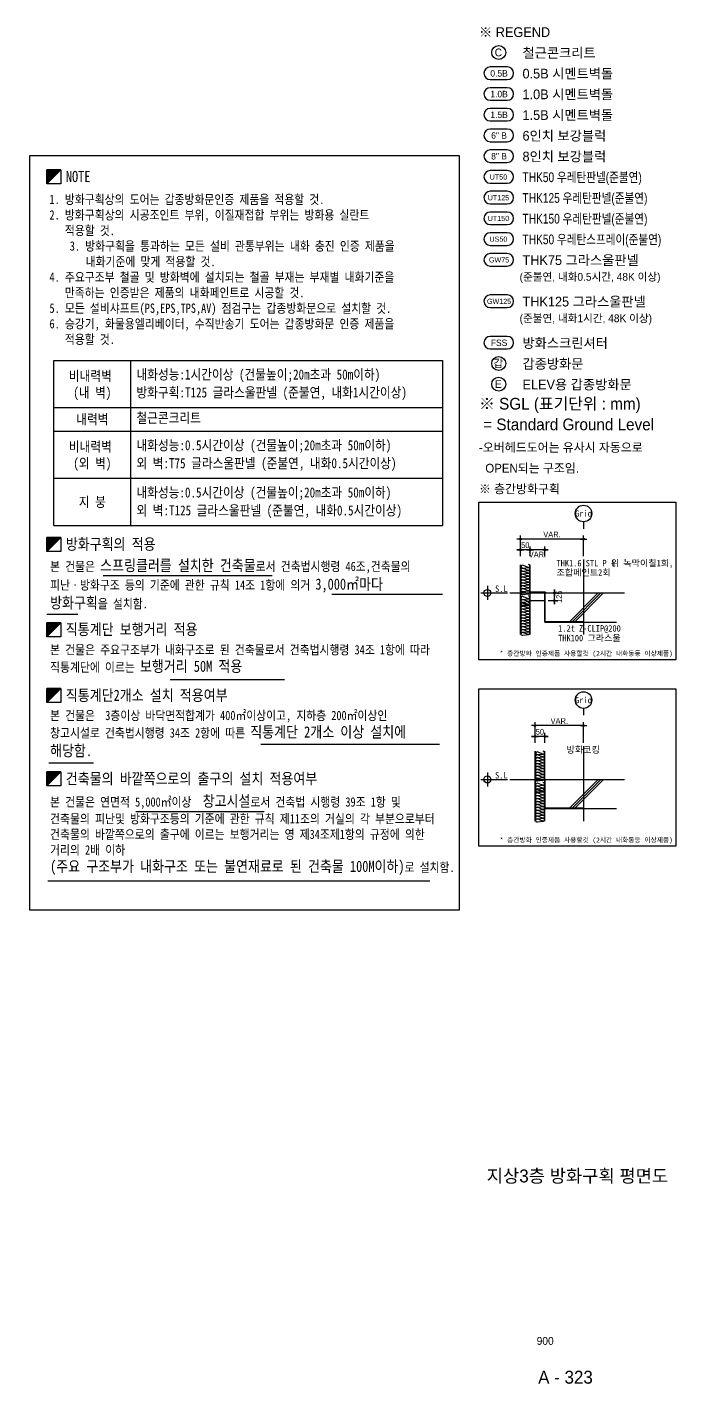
# Model space of a CAD drawing. Header units: millimetres. Extents: x 252828975 to 254701257, y 504285920 to 504535855.
# Drawn here: x 254588565 to 254701257, y 504300221 to 504535855 of the extents above; entities that cross this region are included whole.
import ezdxf
from ezdxf.enums import TextEntityAlignment as Align

# ---------------------------------------------------------------- set-up
doc = ezdxf.new("R2010")
doc.units = ezdxf.units.MM
doc.set_wipeout_variables(frame=1)
doc.linetypes.add('HIDDEN2', pattern=[0.1875, 0.125, -0.0625])
for name, color, linetype in [('4A.TEC DIM 1', 7, 'Continuous'), ('4A.TEC FORM-TEXT', 3, 'Continuous'), ('4A.TEC TEXT', 7, 'Continuous'), ('4A.TEC TEXT 2', 3, 'Continuous'), ('4A.TEC 심볼', 7, 'Continuous'), ('7ELE', 7, 'Continuous'), ('A-SYM', 7, 'Continuous'), ('A-TEXT', 3, 'Continuous'), ('A-TEXT-3', 3, 'Continuous'), ('ALM', 4, 'Continuous'), ('AL몰딩', 4, 'Continuous'), ('COL', 8, 'Continuous'), ('DETL', 9, 'Continuous'), ('DIM', 7, 'Continuous'), ('ELE3', 8, 'Continuous'), ('GRID', 1, 'Continuous'), ('INSU', 8, 'Continuous'), ('SY', 1, 'Continuous'), ('SYMB', 7, 'Continuous'), ('WAL', 3, 'Continuous'), ('㈜SE&C DIM', 7, 'Continuous'), ('방화구획', 6, 'Continuous'), ('방화면적', 3, 'Continuous')]:
    doc.layers.add(name, color=color, linetype=linetype)
doc.styles.add('#TL_Dotum', font='', dxfattribs={"width": 0.85})
doc.styles.add('1', font='')
doc.styles.add('GHS', font='malgun.ttf')
doc.styles.add('나눔고딕', font='')
doc.styles.add('돋움', font='')
doc.styles.add('울릉도L', font='')
doc.styles.get('#TL_Dotum').set_extended_font_data('DotumChe')
doc.styles.get('1').set_extended_font_data('DotumChe')
doc.styles.get('나눔고딕').set_extended_font_data('Dotum')
doc.styles.get('돋움').set_extended_font_data('Dotum')
doc.styles.get('울릉도L').set_extended_font_data('Dotum')
doc.dimstyles.new('DIM_200(외부치수)', dxfattribs={"dimscale": 200, "dimtxt": 3.3, "dimasz": 1, "dimexe": 2, "dimexo": 2, "dimgap": 1, "dimtad": 1, "dimdec": 0, "dimdsep": 46, "dimlunit": 6, "dimtxsty": '돋움', "dimblk1": 'DIMDOT', "dimblk2": 'DIMDOT', "dimsah": 1, "dimcen": 2.5, "dimdle": 1.5, "dimclrd": 1, "dimclre": 7, "dimclrt": 2, "dimadec": 0, "dimazin": 0, "dimtfac": 1, "dimtdec": 0, "dimtix": 1, "dimtmove": 2, "dimatfit": 3, "dimldrblk": 'DIMDOT', "dimfxl": 1, "dimtvp": 1, "dimtolj": 1, "dimtzin": 0, "dimarcsym": 0})
doc.dimstyles.new('DIM_400(외부치수)', dxfattribs={"dimscale": 1200, "dimtxt": 3.3, "dimasz": 1, "dimexe": 2, "dimexo": 2, "dimgap": 1, "dimtad": 1, "dimdec": 0, "dimdsep": 46, "dimlunit": 6, "dimtxsty": '울릉도L', "dimblk1": 'DIMDOT', "dimblk2": 'DIMDOT', "dimsah": 1, "dimcen": 2.5, "dimdle": 1.5, "dimclrd": 8, "dimclre": 8, "dimclrt": 3, "dimadec": 0, "dimazin": 0, "dimtfac": 1, "dimtdec": 0, "dimtix": 1, "dimtmove": 2, "dimatfit": 3, "dimldrblk": 'DIMDOT', "dimfxl": 1, "dimtvp": 1, "dimtolj": 1, "dimtzin": 0, "dimarcsym": 0})

# ---------------------------------------------------------------- blocks, each defined once
blk = doc.blocks.new('DIMDOT')
at = {"color": 0}
blk.add_line((-2, 0), (2, 0), dxfattribs=at)
for radius in [0.5, 0.25]:
    blk.add_circle((0, 0), radius, dxfattribs=at)
blk = doc.blocks.new('*D147')
at = {"layer": '4A.TEC DIM 1', "color": 8, "linetype": 'ByBlock', "lineweight": -2, "transparency": 16777216}
for p, q in [((83596, 104092), (77013, 93494)), ((50000, 50000), (76380, 92474))]:
    blk.add_line(p, q, dxfattribs=at)
at = {"layer": 'Defpoints', "color": 0, "transparency": 16777216}
for p in [(76380, 92474), (50000, 50000)]:
    blk.add_point(p, dxfattribs=at)
at = {"layer": '4A.TEC DIM 1', "color": 8, "lineweight": -2, "transparency": 16777216, "xscale": 1200, "yscale": 1200, "zscale": 1200, "rotation": 238.1562189976001}
blk.add_blockref('DIMDOT', (76380, 92474), dxfattribs=at)
at = {"layer": '4A.TEC DIM 1', "color": 3, "transparency": 16777216, "insert": (78750, 100465), "char_height": 1680, "attachment_point": 5, "rotation": 58.15622, "style": '돋움'}
blk.add_mtext('\\A1;R50,000', dxfattribs=at)
blk = doc.blocks.new('insul2')
blk.add_lwpolyline([(0.2, 0.19), (0.44, 0.84, 1.172784), (0.13, 0.79), (0.2, 0.16, 0.995634), (0.52, 0.19)], format="xyb")
blk = doc.blocks.new('ccs122')
at = {"layer": '4A.TEC 심볼'}
blk.add_line((0, 8), (0, 3), dxfattribs=at)
blk.add_circle((0, 14), 6, dxfattribs=at)
at = {"layer": '4A.TEC TEXT 2', "color": 3, "style": 'GHS'}
blk.add_attdef('NO', text='', height=4.5, dxfattribs=at).set_placement((-0.01, 14.02), align=Align.MIDDLE_CENTER)
blk = doc.blocks.new('*D197')
at = {"layer": 'COL', "color": 7, "lineweight": -2, "transparency": 16777216}
for p, q in [((254674254, 504443977), (254674254, 504447544)), ((254685218, 504443977), (254685218, 504447544))]:
    blk.add_line(p, q, dxfattribs=at)
at = {"layer": 'COL', "color": 1, "lineweight": -2, "transparency": 16777216}
blk.add_line((254684918, 504446944), (254674554, 504446944), dxfattribs=at)
at = {"layer": 'Defpoints', "color": 0, "transparency": 16777216}
for p in [(254674254, 504446944), (254674254, 504443377), (254685218, 504443377)]:
    blk.add_point(p, dxfattribs=at)
at = {"layer": 'COL', "color": 1, "lineweight": -2, "transparency": 16777216, "xscale": 300, "yscale": 300, "zscale": 300, "rotation": 180}
blk.add_blockref('DIMDOT', (254674254, 504446944), dxfattribs=at)
at = {"layer": 'COL', "color": 1, "lineweight": -2, "transparency": 16777216, "xscale": 300, "yscale": 300, "zscale": 300}
blk.add_blockref('DIMDOT', (254685218, 504446944), dxfattribs=at)
at = {"layer": 'COL', "color": 2, "transparency": 16777216, "insert": (254679736, 504447740), "char_height": 990, "attachment_point": 5, "style": '돋움'}
blk.add_mtext('\\A1;VAR.', dxfattribs=at)
blk = doc.blocks.new('*D198')
at = {"layer": 'COL', "color": 1, "lineweight": -2, "transparency": 16777216}
for p, q in [((254673954, 504445072), (254673654, 504445072)), ((254675939, 504445072), (254674254, 504445072)), ((254676239, 504445072), (254676539, 504445072))]:
    blk.add_line(p, q, dxfattribs=at)
at = {"layer": 'COL', "color": 7, "lineweight": -2, "transparency": 16777216}
for p, q in [((254674254, 504443977), (254674254, 504445672)), ((254675939, 504443977), (254675939, 504445672))]:
    blk.add_line(p, q, dxfattribs=at)
at = {"layer": 'Defpoints', "color": 0, "transparency": 16777216}
for p in [(254674254, 504445072), (254674254, 504443377), (254675939, 504443377)]:
    blk.add_point(p, dxfattribs=at)
at = {"layer": 'COL', "color": 1, "lineweight": -2, "transparency": 16777216, "xscale": 300, "yscale": 300, "zscale": 300}
blk.add_blockref('DIMDOT', (254674254, 504445072), dxfattribs=at)
at = {"layer": 'COL', "color": 1, "lineweight": -2, "transparency": 16777216, "xscale": 300, "yscale": 300, "zscale": 300, "rotation": 180}
blk.add_blockref('DIMDOT', (254675939, 504445072), dxfattribs=at)
at = {"layer": 'COL', "color": 2, "transparency": 16777216, "insert": (254675096, 504445868), "char_height": 990, "attachment_point": 5, "style": '돋움'}
blk.add_mtext('\\A1;50', dxfattribs=at)
blk = doc.blocks.new('*D199')
at = {"layer": 'COL', "color": 1, "lineweight": -2, "transparency": 16777216}
for p, q in [((254675639, 504445072), (254675339, 504445072)), ((254678477, 504445072), (254675939, 504445072)), ((254678777, 504445072), (254679077, 504445072))]:
    blk.add_line(p, q, dxfattribs=at)
at = {"layer": 'COL', "color": 7, "lineweight": -2, "transparency": 16777216}
for p, q in [((254675939, 504443977), (254675939, 504445672)), ((254678477, 504443977), (254678477, 504445672))]:
    blk.add_line(p, q, dxfattribs=at)
at = {"layer": 'Defpoints', "color": 0, "transparency": 16777216}
for p in [(254675939, 504445072), (254675939, 504443377), (254678477, 504443377)]:
    blk.add_point(p, dxfattribs=at)
at = {"layer": 'COL', "color": 1, "lineweight": -2, "transparency": 16777216, "xscale": 300, "yscale": 300, "zscale": 300}
blk.add_blockref('DIMDOT', (254675939, 504445072), dxfattribs=at)
at = {"layer": 'COL', "color": 1, "lineweight": -2, "transparency": 16777216, "xscale": 300, "yscale": 300, "zscale": 300, "rotation": 180}
blk.add_blockref('DIMDOT', (254678477, 504445072), dxfattribs=at)
at = {"layer": 'COL', "color": 2, "transparency": 16777216, "insert": (254677208, 504444276), "char_height": 990, "attachment_point": 5, "style": '돋움'}
blk.add_mtext('\\A1;VAR.', dxfattribs=at)
blk = doc.blocks.new('*D200')
at = {"layer": 'COL', "color": 7, "lineweight": -2, "transparency": 16777216}
for p, q in [((254679077, 504437607), (254680772, 504437607)), ((254679077, 504436246), (254680772, 504436246))]:
    blk.add_line(p, q, dxfattribs=at)
at = {"layer": 'COL', "color": 1, "lineweight": -2, "transparency": 16777216}
for p, q in [((254680172, 504437907), (254680172, 504438207)), ((254680172, 504436246), (254680172, 504437607)), ((254680172, 504435946), (254680172, 504435646))]:
    blk.add_line(p, q, dxfattribs=at)
at = {"layer": 'Defpoints', "color": 0, "transparency": 16777216}
for p in [(254678477, 504437607), (254680172, 504437607), (254678477, 504436246)]:
    blk.add_point(p, dxfattribs=at)
at = {"layer": 'COL', "color": 1, "lineweight": -2, "transparency": 16777216, "xscale": 300, "yscale": 300, "zscale": 300}
for p, rotation in [((254680172, 504437607), 270), ((254680172, 504436246), 90)]:
    blk.add_blockref('DIMDOT', p, dxfattribs=dict(at, rotation=rotation))
at = {"layer": 'COL', "color": 2, "transparency": 16777216, "insert": (254680968, 504436927), "char_height": 990, "attachment_point": 5, "rotation": 90, "style": '돋움'}
blk.add_mtext('\\A1;125', dxfattribs=at)
blk = doc.blocks.new('*D201')
at = {"layer": 'COL', "color": 7, "lineweight": -2, "transparency": 16777216}
for p, q in [((254676792, 504411577), (254676792, 504415144)), ((254685218, 504411577), (254685218, 504415144))]:
    blk.add_line(p, q, dxfattribs=at)
at = {"layer": 'COL', "color": 1, "lineweight": -2, "transparency": 16777216}
blk.add_line((254684918, 504414544), (254677092, 504414544), dxfattribs=at)
at = {"layer": 'Defpoints', "color": 0, "transparency": 16777216}
for p in [(254676792, 504414544), (254676792, 504410977), (254685218, 504410977)]:
    blk.add_point(p, dxfattribs=at)
at = {"layer": 'COL', "color": 1, "lineweight": -2, "transparency": 16777216, "xscale": 300, "yscale": 300, "zscale": 300, "rotation": 180}
blk.add_blockref('DIMDOT', (254676792, 504414544), dxfattribs=at)
at = {"layer": 'COL', "color": 1, "lineweight": -2, "transparency": 16777216, "xscale": 300, "yscale": 300, "zscale": 300}
blk.add_blockref('DIMDOT', (254685218, 504414544), dxfattribs=at)
at = {"layer": 'COL', "color": 2, "transparency": 16777216, "insert": (254681005, 504415340), "char_height": 990, "attachment_point": 5, "style": '돋움'}
blk.add_mtext('\\A1;VAR.', dxfattribs=at)
blk = doc.blocks.new('*D202')
at = {"layer": 'COL', "color": 1, "lineweight": -2, "transparency": 16777216}
for p, q in [((254676492, 504412672), (254676192, 504412672)), ((254678477, 504412672), (254676792, 504412672)), ((254678777, 504412672), (254679077, 504412672))]:
    blk.add_line(p, q, dxfattribs=at)
at = {"layer": 'COL', "color": 7, "lineweight": -2, "transparency": 16777216}
for p, q in [((254676792, 504411577), (254676792, 504413272)), ((254678477, 504411577), (254678477, 504413272))]:
    blk.add_line(p, q, dxfattribs=at)
at = {"layer": 'Defpoints', "color": 0, "transparency": 16777216}
for p in [(254676792, 504412672), (254676792, 504410977), (254678477, 504410977)]:
    blk.add_point(p, dxfattribs=at)
at = {"layer": 'COL', "color": 1, "lineweight": -2, "transparency": 16777216, "xscale": 300, "yscale": 300, "zscale": 300}
blk.add_blockref('DIMDOT', (254676792, 504412672), dxfattribs=at)
at = {"layer": 'COL', "color": 1, "lineweight": -2, "transparency": 16777216, "xscale": 300, "yscale": 300, "zscale": 300, "rotation": 180}
blk.add_blockref('DIMDOT', (254678477, 504412672), dxfattribs=at)
at = {"layer": 'COL', "color": 2, "transparency": 16777216, "insert": (254677635, 504413468), "char_height": 990, "attachment_point": 5, "style": '돋움'}
blk.add_mtext('\\A1;50', dxfattribs=at)
blk = doc.blocks.new('zw$57BF')
at = {"layer": '4A.TEC 심볼'}
for points in [[(-38067, 241824), (-41030, 241824, 1), (-41030, 239642), (-38067, 239642, 1)], [(-38067, 238224), (-41030, 238224, 1), (-41030, 236042), (-38067, 236042, 1)], [(-38067, 234624), (-41030, 234624, 1), (-41030, 232442), (-38067, 232442, 1)], [(-38067, 231024), (-41030, 231024, 1), (-41030, 228842), (-38067, 228842, 1)], [(-38067, 227424), (-41030, 227424, 1), (-41030, 225242), (-38067, 225242, 1)], [(-38067, 223824), (-41030, 223824, 1), (-41030, 221642), (-38067, 221642, 1)], [(-38067, 220224), (-41030, 220224, 1), (-41030, 218042), (-38067, 218042, 1)], [(-38067, 216624), (-41030, 216624, 1), (-41030, 214442), (-38067, 214442, 1)], [(-38067, 213024), (-41030, 213024, 1), (-41030, 210842), (-38067, 210842, 1)], [(-38067, 209424), (-41030, 209424, 1), (-41030, 207242), (-38067, 207242, 1)], [(-38067, 202224), (-41030, 202224, 1), (-41030, 200042), (-38067, 200042, 1)], [(-38067, 195024), (-41030, 195024, 1), (-41030, 192842), (-38067, 192842, 1)]]:
    blk.add_lwpolyline(points, format="xyb", close=True, dxfattribs=at)
for centre in [(-39549, 244333), (-39549, 190333), (-39549, 186733)]:
    blk.add_circle(centre, 1212, dxfattribs=at)
at = {"layer": '4A.TEC TEXT', "style": '돋움'}
for s, p in [('C', (-39605, 244351)), ('갑', (-39605, 190351)), ('E', (-39605, 186751))]:
    blk.add_text(s, height=1350, dxfattribs=at).set_placement(p, align=Align.MIDDLE_CENTER)
for s, height, p in [('0.5B', 1125, (-39487, 240716)), ('1.0B', 1125, (-39487, 237116)), ('1.5B', 1125, (-39487, 233516)), ('6" B', 1125, (-39487, 229916)), ('8" B', 1125, (-39487, 226316)), ('UT50', 900, (-39594, 222716)), ('UT125', 900, (-39594, 219116)), ('UT150', 900, (-39594, 215516)), ('US50', 900, (-39594, 211916)), ('GW75', 900, (-39487, 208316)), ('GW125', 900, (-39487, 201116)), ('FSS', 1125, (-39487, 193916))]:
    blk.add_text(s, height=height, dxfattribs=at).set_placement(p, align=Align.MIDDLE)
at = {"layer": '4A.TEC TEXT 2', "color": 3, "style": '나눔고딕'}
for s, height, p in [('※ REGEND', 1687.5, (-42975, 246522)), ('철근콘크리트', 1687.5, (-35415, 242922)), ('0.5B 시멘트벽돌', 1687.5, (-35415, 239322)), ('1.0B 시멘트벽돌', 1687.5, (-35415, 235722)), ('1.5B 시멘트벽돌', 1687.5, (-35415, 232122)), ('6인치 보강블럭', 1687.5, (-35415, 228522)), ('8인치 보강블럭', 1687.5, (-35415, 224922)), ('THK75 그라스울판넬', 1687.5, (-35415, 206922)), ('(준불연, 내화0.5시간, 48K 이상)', 1350, (-35919, 204291)), ('THK125 그라스울판넬', 1687.5, (-35415, 199722)), ('(준불연, 내화1시간, 48K 이상)', 1350, (-35919, 197091)), ('방화스크린셔터', 1687.5, (-35415, 192522)), ('갑종방화문', 1687.5, (-35415, 188922)), ('ELEV용 갑종방화문', 1687.5, (-35415, 185322)), ('※ SGL (표기단위 : mm)', 2025, (-42975, 181722)), (' = Standard Ground Level', 2025, (-42975, 178122))]:
    blk.add_text(s, height=height, dxfattribs=at).set_placement(p, align=Align.BOTTOM_LEFT)
at = {"layer": '4A.TEC TEXT 2', "color": 3, "style": '나눔고딕', "width": 0.8}
for s, p in [('THK50 우레탄판넬(준불연)', (-35415, 221322)), ('THK125 우레탄판넬(준불연)', (-35415, 217722)), ('THK150 우레탄판넬(준불연)', (-35415, 214122)), ('THK50 우레탄스프레이(준불연)', (-35415, 210522))]:
    blk.add_text(s, height=1687.5, dxfattribs=at).set_placement(p, align=Align.BOTTOM_LEFT)
blk = doc.blocks.new('Sym_11note')
at = {"layer": 'A-SYM'}
blk.add_hatch(color=256, dxfattribs=at).paths.add_polyline_path([(0, 3.75), (0, 0), (1.875, 1.875), (3.75, 3.75)])
blk.add_line((0, 0), (3.75, 3.75), dxfattribs=at)
for points in [[(3.75, 0), (0, 0), (0, 3.75), (3.75, 3.75)], [(0, 3.75), (0, 0), (1.875, 1.875), (3.75, 3.75), (0, 3.75)]]:
    blk.add_lwpolyline(points, close=True, dxfattribs=at)
blk = doc.blocks.new('zw$3B5D')
blk.add_wipeout([(0, 113087), (66252, 113087), (66252, -3393), (0, -3393)]).dxf.layer = '방화구획'
for p, q in [((3708, 81478), (63709, 81478)), ((15564, 55986), (15564, 81478)), ((3708, 74195), (63709, 74195)), ((3708, 70553), (63709, 70553)), ((3708, 63270), (63709, 63270)), ((3708, 55986), (63709, 55986))]:
    blk.add_line(p, q)
for points in [[(3708, 55986), (3708, 81478)], [(63709, 81478), (63709, 55986)]]:
    blk.add_lwpolyline(points)
at = {"layer": 'A-SYM'}
blk.add_lwpolyline([(0, 113087), (66252, 113087), (66252, -3393), (0, -3393)], close=True, dxfattribs=at)
at = {"layer": 'A-TEXT', "color": 2}
for p, q in [((11284, 48277), (37420, 48277)), ((46628, 45394), (63709, 45394)), ((2627, 42287), (7391, 42287)), ((21647, 32232), (39326, 32232)), ((35628, 22230), (63251, 22230)), ((2928, 19361), (9811, 19361)), ((16361, 11811), (36144, 11811)), ((2743, 1148), (61752, 1148))]:
    blk.add_line(p, q, dxfattribs=at)
at = {"layer": 'A-SYM', "xscale": 575.999999999999, "yscale": 575.999999999999, "zscale": 575.999999999999}
for p in [(2627, 108726), (2627, 51977), (2627, 38815), (2627, 28643), (2627, 15772)]:
    blk.add_blockref('Sym_11note', p, dxfattribs=at)
at = {"layer": 'A-TEXT', "style": '#TL_Dotum', "width": 0.85}
for s, p in [('NOTE', (5547, 109858)), ('방화구획의 적용', (5547, 53109)), ('직통계단 보행거리 적용', (5547, 39947)), ('직통계단2개소 설치 적용여부', (5547, 29775)), ('건축물의 바깥쪽으로의 출구의 설치 적용여부', (5547, 16904))]:
    blk.add_text(s, height=1728, dxfattribs=at).set_placement(p, align=Align.MIDDLE_LEFT)
for s, p in [('비내력벽', (9333, 79080)), ('(내 벽)', (9636, 76526)), ('내력벽', (9636, 72374)), ('비내력벽', (9333, 68155)), ('(외 벽)', (9636, 65600)), ('지 붕', (9636, 59628))]:
    blk.add_text(s, height=1555.2, dxfattribs=at).set_placement(p, align=Align.MIDDLE_CENTER)
for s, p in [('내화성능:1시간이상 (건물높이;20m초과 50m이하)', (16446, 78520)), ('방화구획:T125 글라스울판넬 (준불연, 내화1시간이상)', (16446, 75748)), ('철근콘크리트', (16446, 71822)), ('내화성능:0.5시간이상 (건물높이;20m초과 50m이하)', (16446, 67595)), ('외 벽:T75 글라스울판넬 (준불연, 내화0.5시간이상)', (16446, 64823)), ('내화성능:0.5시간이상 (건물높이;20m초과 50m이하)', (16446, 60311)), ('외 벽:T125 글라스울판넬 (준불연, 내화0.5시간이상)', (16446, 57539))]:
    blk.add_text(s, height=1555.2, dxfattribs=at).set_placement(p)
at = {"layer": 'A-TEXT', "char_height": 1440, "attachment_point": 1, "style": '#TL_Dotum'}
for s, insert, width in [('1. 방화구획상의 도어는 갑종방화문인증 제품을 적용할 것.\\P2. 방화구획상의 시공조인트 부위, 이질재접합 부위는 방화용 실란트 \\P   적용할 것.\\P{\\fDotumChe|b0|i0|c129|p49;\\W3.36730; }3. 방화구획을 통과하는 모든 설비 관통부위는 내화 충진 인증 제품을 \\P{\\fDotumChe|b0|i0|c129|p49;\\W3.45129; }   내화기준에 맞게 적용할 것.\\P4. 주요구조부 철골 및 방화벽에 설치되는 철골 부재는 부재별 내화기준을 \\P   만족하는 인증받은 제품의 내화페인트로 시공할 것.\\P5. 모든 설비샤프트(PS,EPS,TPS,AV) 점검구는 갑종방화문으로 설치할 것.\\P6. 승강기, 화물용엘리베이터, 수직반송기 도어는 갑종방화문 인증 제품을 \\P   적용할 것.', (3020, 107054), 60109.32), ('본 건물은 {\\H1.2x;\\C2;스프링클러를 설치한 건축물}로서 건축법시행령 46조,건축물의 피난ㆍ방화구조 등의 기준에 관한 규칙 14조 1항에 의거 {\\H1.2x;\\C2;3,000㎡마다 방화구획}을 설치함.', (3113, 50684), 60595.45), ('본 건물은 주요구조부가 내화구조로 된 건축물로서 건축법시행령 34조 1항에 따라 직통계단에 이르는 {\\H1.2x;\\C2;보행거리 50M 적용}', (3113, 37521), 60595.45), ('본 건물은  3층이상 바닥면적합계가 400㎡이상이고, 지하층 200㎡이상인 창고시설로 건축법시행령 34조 2항에 따른 {\\H1.2x;\\C2;직통계단 2개소 이상 설치에 해당함.}', (3113, 27381), 60137.43), ('본 건물은 연면적 5,000{\\fDotumChe|b0|i0|c129|p49;㎡}이상 {\\H1.2x;\\C2; 창고시설}로서 건축법 시행령 39조 1항 및 건축물의 피난및 방화구조등의 기준에 관한 규칙 제11조의 거실의 각 부분으로부터 건축물의 바깥쪽으로의 출구에 이르는 보행거리는 영 제34조제1항의 규정에 의한 거리의 2배 이하\\P{\\H1.2x;\\C2;(주요 구조부가 내화구조 또는 불연재료로 된 건축물 100M이하)}로 설치함.', (3113, 14312), 60595.45)]:
    blk.add_mtext(s, dxfattribs=dict(at, insert=insert, width=width))
blk = doc.blocks.new('zw$2514')
at = {"color": 4, "linetype": 'HIDDEN2', "ltscale": 30000}
blk.add_circle((50000, 50000), 50000, dxfattribs=at)
at = {"layer": '4A.TEC DIM 1', "linetype": 'ByBlock'}
dim = blk.add_radius_dim(center=(50000, 50000), mpoint=(76380.3, 92474.5), dimstyle='DIM_400(외부치수)', override={"dimtxt": 1.4, "dimexe": 3, "dimtih": 0, "dimtxsty": '돋움', "dimtix": 1, "dimtmove": 2}, dxfattribs=at)
dim.commit()
dim.dimension.update_dxf_attribs({"geometry": '*D147', "text_midpoint": (78749.8, 100465.2)})

msp = doc.modelspace()

# ---------------------------------------------------------------- hatches: boundary and pattern name
at = {"layer": 'ELE3'}
h = msp.add_hatch(dxfattribs=at)
h.set_pattern_fill('CORK', color=256, scale=7.932127, style=0)
h.set_pattern_definition([(0, (254174341.362, 504438323.024), (0, 25.1845039), []), (135, (254174353.954, 504438310.43), (-50.36903, -50.36903), [35.616282, -35.616282]), (135, (254174360.25, 504438310.43), (-50.36903, -50.36903), [35.616282, -35.616282]), (135, (254174366.55, 504438310.43), (-50.36903, -50.36903), [35.616282, -35.616282])])
h.paths.add_polyline_path([(254675938.97, 504436246.16), (254678477.23, 504436246.16), (254678477.23, 504437593.82), (254675938.97, 504437593.82)])

# ---------------------------------------------------------------- linework, layer by layer
at = {"layer": 'SYMB'}
for points in [[(254667912.67, 504437593.82, 3332.88), (254668519.38, 504438200.53, 3332.88), (254667921.94, 504437700.88, 3332.88), (254668413.84, 504438191.03, 3332.88)], [(254668519.38, 504438200.53, 3332.88), (254667912.67, 504437593.82, 3332.88), (254668519.38, 504437593.82, 3332.88)], [(254667921.94, 504437700.88, 3332.88), (254668413.84, 504438191.03, 3332.88), (254667949.16, 504437803.97, 3332.88), (254668312.09, 504438163.8, 3332.88)], [(254667921.94, 504437700.88, 3332.88), (254668413.84, 504438191.03, 3332.88), (254667949.16, 504437803.97, 3332.88), (254668312.09, 504438163.8, 3332.88)], [(254667949.16, 504437803.97, 3332.88), (254668312.09, 504438163.8, 3332.88), (254667997.12, 504437903.81, 3332.88), (254668213.58, 504438117.12, 3332.88)], [(254668519.38, 504436987.1, 3332.88), (254669126.1, 504437593.82, 3332.88), (254668626.45, 504436996.38, 3332.88), (254669116.59, 504437488.27, 3332.88)], [(254669126.1, 504437593.82, 3332.88), (254668519.38, 504437593.82, 3332.88), (254668519.38, 504436987.1, 3332.88)], [(254668519.38, 504436987.1, 3332.88), (254669126.1, 504437593.82, 3332.88), (254668626.45, 504436996.38, 3332.88), (254669116.59, 504437488.27, 3332.88)], [(254669126.1, 504437593.82, 3332.88), (254668519.38, 504437593.82, 3332.88), (254668519.38, 504436987.1, 3332.88)], [(254668626.45, 504436996.38, 3332.88), (254669116.59, 504437488.27, 3332.88), (254668729.53, 504437023.6, 3332.88), (254669089.36, 504437386.52, 3332.88)], [(254668626.45, 504436996.38, 3332.88), (254669116.59, 504437488.27, 3332.88), (254668729.53, 504437023.6, 3332.88), (254669089.36, 504437386.52, 3332.88)], [(254668729.53, 504437023.6, 3332.88), (254669089.36, 504437386.52, 3332.88), (254668829.38, 504437071.56, 3332.88), (254669042.68, 504437288.02, 3332.88)], [(254668729.53, 504437023.6, 3332.88), (254669089.36, 504437386.52, 3332.88), (254668829.38, 504437071.56, 3332.88), (254669042.68, 504437288.02, 3332.88)], [(254668829.38, 504437071.56, 3332.88), (254669042.68, 504437288.02, 3332.88), (254668909.12, 504437127.94, 3332.88), (254668984.98, 504437204.41, 3332.88)], [(254668829.38, 504437071.56, 3332.88), (254669042.68, 504437288.02, 3332.88), (254668909.12, 504437127.94, 3332.88), (254668984.98, 504437204.41, 3332.88)], [(254667912.67, 504405193.82, 3332.88), (254668519.38, 504405800.53, 3332.88), (254667921.94, 504405300.88, 3332.88), (254668413.84, 504405791.03, 3332.88)], [(254668519.38, 504405800.53, 3332.88), (254667912.67, 504405193.82, 3332.88), (254668519.38, 504405193.82, 3332.88)], [(254667921.94, 504405300.88, 3332.88), (254668413.84, 504405791.03, 3332.88), (254667949.16, 504405403.97, 3332.88), (254668312.09, 504405763.8, 3332.88)], [(254667921.94, 504405300.88, 3332.88), (254668413.84, 504405791.03, 3332.88), (254667949.16, 504405403.97, 3332.88), (254668312.09, 504405763.8, 3332.88)], [(254667949.16, 504405403.97, 3332.88), (254668312.09, 504405763.8, 3332.88), (254667997.12, 504405503.81, 3332.88), (254668213.58, 504405717.12, 3332.88)], [(254668519.38, 504404587.1, 3332.88), (254669126.09, 504405193.82, 3332.88), (254668626.44, 504404596.38, 3332.88), (254669116.59, 504405088.27, 3332.88)], [(254669126.09, 504405193.82, 3332.88), (254668519.38, 504405193.82, 3332.88), (254668519.38, 504404587.1, 3332.88)], [(254668519.38, 504404587.1, 3332.88), (254669126.09, 504405193.82, 3332.88), (254668626.44, 504404596.38, 3332.88), (254669116.59, 504405088.27, 3332.88)], [(254669126.09, 504405193.82, 3332.88), (254668519.38, 504405193.82, 3332.88), (254668519.38, 504404587.1, 3332.88)], [(254668626.44, 504404596.38, 3332.88), (254669116.59, 504405088.27, 3332.88), (254668729.53, 504404623.6, 3332.88), (254669089.36, 504404986.52, 3332.88)], [(254668626.44, 504404596.38, 3332.88), (254669116.59, 504405088.27, 3332.88), (254668729.53, 504404623.6, 3332.88), (254669089.36, 504404986.52, 3332.88)], [(254668729.53, 504404623.6, 3332.88), (254669089.36, 504404986.52, 3332.88), (254668829.38, 504404671.56, 3332.88), (254669042.68, 504404888.02, 3332.88)], [(254668729.53, 504404623.6, 3332.88), (254669089.36, 504404986.52, 3332.88), (254668829.38, 504404671.56, 3332.88), (254669042.68, 504404888.02, 3332.88)], [(254668829.38, 504404671.56, 3332.88), (254669042.68, 504404888.02, 3332.88), (254668909.12, 504404727.94, 3332.88), (254668984.98, 504404804.41, 3332.88)], [(254668829.38, 504404671.56, 3332.88), (254669042.68, 504404888.02, 3332.88), (254668909.12, 504404727.94, 3332.88), (254668984.98, 504404804.41, 3332.88)]]:
    msp.add_solid(points, dxfattribs=at)

# ---------------------------------------------------------------- block references
msp.add_blockref('zw$57BF', (254710032, 504287113.54, 3332.88))
at = {"layer": '㈜SE&C DIM', "xscale": 1.125, "yscale": 1.125, "zscale": 1.125}
msp.add_blockref('zw$3B5D', (254589052.09, 504386318.77, 3332.88), dxfattribs=at)

# ---------------------------------------------------------------- texts
at = {"layer": '4A.TEC FORM-TEXT', "style": '돋움'}
msp.add_text('A - 323', height=2250, dxfattribs=at).set_placement((254682082.15, 504300252.93, 3332.88), align=Align.CENTER)
at = {"layer": '4A.TEC TEXT 2', "color": 3, "style": '나눔고딕'}
for s, p in [('-오버헤드도어는 유사시 자동으로 ', (254667057, 504461635.68, 3332.88)), ('  OPEN되는 구조임.', (254667057, 504458035.68, 3332.88)), ('※ 층간방화구획', (254667057, 504454435.68, 3332.88))]:
    msp.add_text(s, height=1518.75, dxfattribs=at).set_placement(p, align=Align.BOTTOM_LEFT)
at = {"layer": '4A.TEC TEXT 2', "style": '나눔고딕'}
for s, height, p in [('지상3층 방화구획 평면도', 2250, (254684160.13, 504335205, 3332.88)), ('900', 1350, (254678554.29, 504307002.82, 3332.88))]:
    msp.add_text(s, height=height, dxfattribs=at).set_placement(p, align=Align.CENTER)

# ---------------------------------------------------------------- next in the draw order: block references
at = {"layer": '방화면적', "rotation": 322.5492943049505}
msp.add_blockref('zw$2514', (254448716.4, 504447347.42, -0.45), dxfattribs=at)

# ---------------------------------------------------------------- next in the draw order: wipeouts: each hides what was drawn before it
at = {"ltscale": 2}
for points in [[(254667057, 504453343.54), (254701257, 504453343.54), (254701257, 504425994.44), (254667057, 504425994.44)], [(254667057, 504420943.54), (254701257, 504420943.54), (254701257, 504393594.44), (254667057, 504393594.44)]]:
    msp.add_wipeout(points, dxfattribs=at).translate(0, 0, 3332.88)

# ---------------------------------------------------------------- next in the draw order: linework, layer by layer
at = {"color": 9, "elevation": 3332.88}
msp.add_lwpolyline([(254678477.23, 504437593.82), (254678609.43, 504437593.82), (254678609.43, 504437721.2), (254675938.97, 504437721.2), (254675938.97, 504437593.82), (254676071.17, 504437593.82), (254676071.17, 504437607.04), (254675952.19, 504437607.04), (254675952.19, 504437707.98), (254678596.21, 504437707.98), (254678596.21, 504437607.04), (254678477.23, 504437607.04), (254678477.23, 504437593.82)], dxfattribs=at)
at = {"layer": '7ELE'}
msp.add_line((254678477.23, 504436238.23, 3332.88), (254675939.3, 504436238.23, 3332.88), dxfattribs=at)
at = {"layer": 'ALM', "elevation": 3332.88}
msp.add_lwpolyline([(254675940.76, 504437532.86), (254675955.17, 504437516.32), (254675955.17, 504437582.49), (254675940.76, 504437565.94)], dxfattribs=at)
at = {"layer": 'AL몰딩', "const_width": 15.86, "elevation": 3332.88}
msp.add_lwpolyline([(254678477.23, 504437593.82), (254678477.23, 504436246.16), (254675938.97, 504436246.16), (254675938.97, 504437593.82)], dxfattribs=at)
at = {"layer": 'DETL', "color": 2}
for p, q in [((254678477.23, 504437593.82, 3332.88), (254690954.94, 504437593.82, 3332.88)), ((254678477.23, 504432537.87, 3332.88), (254678477.23, 504437593.82, 3332.88)), ((254678477.23, 504432537.87, 3332.88), (254690954.94, 504432537.87, 3332.88)), ((254678477.23, 504405193.82, 3332.88), (254690954.94, 504405193.82, 3332.88)), ((254678477.23, 504400137.87, 3332.88), (254678477.23, 504405193.82, 3332.88)), ((254678477.23, 504400137.87, 3332.88), (254690954.94, 504400137.87, 3332.88))]:
    msp.add_line(p, q, dxfattribs=at)
at = {"layer": 'DETL', "color": 9}
for p, q in [((254678578.35, 504432638.99, 3332.88), (254678578.35, 504437593.82, 3332.88)), ((254678578.35, 504432638.99, 3332.88), (254678578.35, 504437593.82, 3332.88)), ((254682694.41, 504432537.87, 3332.88), (254687750.36, 504437593.82, 3332.88)), ((254683171.09, 504432537.87, 3332.88), (254688227.04, 504437593.82, 3332.88)), ((254683647.77, 504432537.87, 3332.88), (254688703.72, 504437593.82, 3332.88)), ((254675938.94, 504432537.87, 3332.88), (254675938.94, 504437254.02, 3332.88)), ((254675938.94, 504432537.87, 3332.88), (254675938.94, 504437254.02, 3332.88)), ((254678578.35, 504432638.99, 3332.88), (254685218.5, 504432638.99, 3332.88)), ((254685218.5, 504432537.87, 3332.88), (254685218.5, 504432638.99, 3332.88)), ((254678477.2, 504400137.87, 3332.88), (254678477.2, 504404854.02, 3332.88)), ((254678477.2, 504400137.87, 3332.88), (254678477.2, 504404854.02, 3332.88)), ((254678578.35, 504400238.99, 3332.88), (254678578.35, 504405193.82, 3332.88)), ((254678578.35, 504400238.99, 3332.88), (254678578.35, 504405193.82, 3332.88)), ((254682694.41, 504400137.87, 3332.88), (254687750.36, 504405193.82, 3332.88)), ((254683171.09, 504400137.87, 3332.88), (254688227.04, 504405193.82, 3332.88)), ((254683647.77, 504400137.87, 3332.88), (254688703.72, 504405193.82, 3332.88)), ((254678578.35, 504400238.99, 3332.88), (254685218.49, 504400238.99, 3332.88)), ((254685218.49, 504400137.87, 3332.88), (254685218.49, 504400238.99, 3332.88))]:
    msp.add_line(p, q, dxfattribs=at)
at = {"layer": 'DETL', "color": 3, "elevation": 3332.88}
for points in [[(254674253.64, 504442490.88), (254674253.64, 504430365.79)], [(254674280.61, 504430365.79), (254674280.61, 504442490.88)], [(254675912.01, 504442490.88), (254675912.01, 504430365.79)], [(254675938.97, 504430365.79), (254675938.97, 504442490.88)], [(254676791.9, 504410090.88), (254676791.9, 504397965.79)], [(254676818.87, 504397965.79), (254676818.87, 504410090.88)], [(254678450.26, 504410090.88), (254678450.26, 504397965.79)], [(254678477.23, 504397965.79), (254678477.23, 504410090.88)]]:
    msp.add_lwpolyline(points, dxfattribs=at)
at = {"layer": 'GRID'}
for p, q in [((254685218.5, 504443377.24, 3332.88), (254685218.5, 504430365.79, 3332.88)), ((254672426.71, 504437593.82, 3332.88), (254692352.58, 504437593.82, 3332.88)), ((254685218.49, 504410977.24, 3332.88), (254685218.49, 504397965.79, 3332.88)), ((254672426.71, 504405193.82, 3332.88), (254692352.58, 504405193.82, 3332.88))]:
    msp.add_line(p, q, dxfattribs=at)
at = {"layer": 'SY', "lineweight": 50, "elevation": 3332.88}
for points in [[(254676810.95, 504437626.01, 0, 168.53, 0), (254676968.92, 504438106.29, 0, 0, 0), (254678587.76, 504442778.03, 0, 0, 0), (254679921.81, 504442778.03, 0, 0, 0)], [(254676810.95, 504437626.01, 0, 168.53, 0), (254676968.92, 504438106.29, 0, 0, 0), (254678587.76, 504442778.03, 0, 0, 0), (254679921.81, 504442778.03, 0, 0, 0)], [(254678205.68, 504437341.49, 0, 168.53, 0), (254678363.64, 504437821.78, 0, 0, 0), (254678971.09, 504439597.12, 0, 0, 0), (254680305.13, 504439597.12, 0, 0, 0)], [(254678205.68, 504437341.49, 0, 168.53, 0), (254678363.64, 504437821.78, 0, 0, 0), (254678971.09, 504439597.12, 0, 0, 0), (254680305.13, 504439597.12, 0, 0, 0)], [(254676766.01, 504436175.19, 0, 168.53, 0), (254676766.01, 504435720.95, 0, 0, 0), (254676766.01, 504429725.06, 0, 0, 0), (254679880.49, 504429725.06, 0, 0, 0)], [(254677631.84, 504436175.19, 0, 168.53, 0), (254677631.84, 504435720.95, 0, 0, 0), (254677631.84, 504431344.57, 0, 0, 0), (254679880.49, 504431344.57, 0, 0, 0)], [(254678560.28, 504405226.01, 0, 168.53, 0), (254678718.25, 504405706.29, 0, 0, 0), (254680337.09, 504410378.03, 0, 0, 0), (254681671.13, 504410378.03, 0, 0, 0)]]:
    msp.add_lwpolyline(points, format="xyseb", dxfattribs=at)
at = {"layer": 'SYMB'}
for p, q in [((254667350.37, 504437593.82, 3332.88), (254672010.91, 504437593.82, 3332.88)), ((254668519.38, 504438807.24, 3332.88), (254668519.38, 504436380.39, 3332.88)), ((254667350.37, 504405193.82, 3332.88), (254672010.91, 504405193.82, 3332.88)), ((254668519.38, 504406407.24, 3332.88), (254668519.38, 504403980.39, 3332.88))]:
    msp.add_line(p, q, dxfattribs=at)
for centre in [(254668519.38, 504437593.82, 3332.88), (254668519.38, 504405193.82, 3332.88)]:
    msp.add_circle(centre, 606.71, dxfattribs=at)
at = {"layer": 'WAL', "ltscale": 2, "elevation": 3332.88}
for points in [[(254667057, 504453343.54), (254701257, 504453343.54), (254701257, 504425994.44), (254667057, 504425994.44)], [(254667057, 504420943.54), (254701257, 504420943.54), (254701257, 504393594.44), (254667057, 504393594.44)]]:
    msp.add_lwpolyline(points, close=True, dxfattribs=at)

# ---------------------------------------------------------------- next in the draw order: block references
at = {"layer": 'INSU', "xscale": 1584.197184273303, "yscale": 1584.197184273303, "zscale": 1584.197184273303, "rotation": 90}
for p in [(254675952.22, 504441696.15, 3332.88), (254675952.22, 504441696.15, 3332.88), (254675929.57, 504441188.2, 3332.88), (254675929.57, 504441188.2, 3332.88), (254675929.57, 504440681.25, 3332.88), (254675929.57, 504440681.25, 3332.88), (254675929.57, 504440174.31, 3332.88), (254675929.57, 504440174.31, 3332.88), (254675929.57, 504439667.37, 3332.88), (254675929.57, 504439667.37, 3332.88), (254675929.57, 504439160.42, 3332.88), (254675929.57, 504439160.42, 3332.88), (254675929.57, 504438653.48, 3332.88), (254675929.57, 504438653.48, 3332.88), (254675929.57, 504438146.54, 3332.88), (254675929.57, 504438146.54, 3332.88), (254675929.57, 504437639.59, 3332.88), (254675929.57, 504437639.59, 3332.88), (254675929.57, 504437132.65, 3332.88), (254675929.57, 504437132.65, 3332.88), (254675929.57, 504436261.64, 3332.88), (254675929.57, 504436261.64, 3332.88), (254675929.57, 504435754.69, 3332.88), (254675929.57, 504435754.69, 3332.88), (254675929.57, 504435247.75, 3332.88), (254675929.57, 504435247.75, 3332.88), (254675929.57, 504435104.88, 3332.88), (254675929.57, 504435104.88, 3332.88), (254675929.57, 504434597.93, 3332.88), (254675929.57, 504434597.93, 3332.88), (254675929.57, 504434090.99, 3332.88), (254675929.57, 504434090.99, 3332.88), (254675929.57, 504433584.05, 3332.88), (254675929.57, 504433584.05, 3332.88), (254675929.57, 504433077.11, 3332.88), (254675929.57, 504433077.11, 3332.88), (254675929.57, 504432570.16, 3332.88), (254675929.57, 504432570.16, 3332.88), (254675929.57, 504432063.22, 3332.88), (254675929.57, 504432063.22, 3332.88), (254675929.57, 504431556.28, 3332.88), (254675929.57, 504431556.28, 3332.88), (254675929.57, 504431049.33, 3332.88), (254675929.57, 504431049.33, 3332.88), (254675929.57, 504430542.39, 3332.88), (254675929.57, 504430542.39, 3332.88), (254675929.57, 504430035.45, 3332.88), (254675929.57, 504430035.45, 3332.88), (254678467.82, 504408788.2, 3332.88), (254678467.82, 504408788.2, 3332.88), (254678467.82, 504408281.25, 3332.88), (254678467.82, 504408281.25, 3332.88), (254678490.48, 504409296.15, 3332.88), (254678490.48, 504409296.15, 3332.88), (254678467.82, 504407774.31, 3332.88), (254678467.82, 504407774.31, 3332.88), (254678467.82, 504407267.37, 3332.88), (254678467.82, 504407267.37, 3332.88), (254678467.82, 504406760.42, 3332.88), (254678467.82, 504406760.42, 3332.88), (254678467.82, 504406253.48, 3332.88), (254678467.82, 504406253.48, 3332.88), (254678467.82, 504405746.54, 3332.88), (254678467.82, 504405746.54, 3332.88), (254678467.82, 504405239.59, 3332.88), (254678467.82, 504405239.59, 3332.88), (254678467.82, 504404732.65, 3332.88), (254678467.82, 504404732.65, 3332.88), (254678467.82, 504403861.64, 3332.88), (254678467.82, 504403861.64, 3332.88), (254678467.82, 504403354.69, 3332.88), (254678467.82, 504403354.69, 3332.88), (254678467.82, 504402847.75, 3332.88), (254678467.82, 504402847.75, 3332.88), (254678467.82, 504402704.88, 3332.88), (254678467.82, 504402704.88, 3332.88), (254678467.82, 504402197.93, 3332.88), (254678467.82, 504402197.93, 3332.88), (254678467.82, 504401690.99, 3332.88), (254678467.82, 504401690.99, 3332.88), (254678467.82, 504401184.05, 3332.88), (254678467.82, 504401184.05, 3332.88), (254678467.82, 504400677.11, 3332.88), (254678467.82, 504400677.11, 3332.88), (254678467.82, 504400170.16, 3332.88), (254678467.82, 504400170.16, 3332.88), (254678467.82, 504399663.22, 3332.88), (254678467.82, 504399663.22, 3332.88), (254678467.82, 504399156.28, 3332.88), (254678467.82, 504399156.28, 3332.88), (254678467.82, 504398649.33, 3332.88), (254678467.82, 504398649.33, 3332.88), (254678467.82, 504398142.39, 3332.88), (254678467.82, 504398142.39, 3332.88), (254678467.82, 504397635.45, 3332.88), (254678467.82, 504397635.45, 3332.88)]:
    msp.add_blockref('insul2', p, dxfattribs=at)
at = {"layer": 'SY'}
ref = msp.add_blockref('ccs122', (254685218.5, 504448023.05, 3332.88), dxfattribs=dict(at, xscale=239.6913205247786, yscale=239.6913205247786, zscale=239.6913205247786))
ref.add_attrib('NO', 'Grid', dxfattribs={"layer": '0', "color": 3, "height": 1078.611, "style": '1', "width": 0.9}).set_placement((254685217.02, 504451383.02, 3332.88), align=Align.MIDDLE_CENTER)
ref = msp.add_blockref('ccs122', (254685218.5, 504448023.05, 3332.88), dxfattribs=dict(at, xscale=239.6913205247786, yscale=239.6913205247786, zscale=239.6913205247786))
ref.add_attrib('NO', 'Grid', dxfattribs={"layer": '0', "color": 3, "height": 1078.611, "style": '1', "width": 0.9}).set_placement((254685217.02, 504451383.02, 3332.88), align=Align.MIDDLE_CENTER)
ref = msp.add_blockref('ccs122', (254685218.49, 504415623.05, 3332.88), dxfattribs=dict(at, xscale=239.6913205247786, yscale=239.6913205247786, zscale=239.6913205247786))
ref.add_attrib('NO', 'Grid', dxfattribs={"layer": '0', "color": 3, "height": 1078.611, "style": '1', "width": 0.9}).set_placement((254685217.02, 504418983.02, 3332.88), align=Align.MIDDLE_CENTER)
ref = msp.add_blockref('ccs122', (254685218.49, 504415623.05, 3332.88), dxfattribs=dict(at, xscale=239.6913205247786, yscale=239.6913205247786, zscale=239.6913205247786))
ref.add_attrib('NO', 'Grid', dxfattribs={"layer": '0', "color": 3, "height": 1078.611, "style": '1', "width": 0.9}).set_placement((254685217.02, 504418983.02, 3332.88), align=Align.MIDDLE_CENTER)

# ---------------------------------------------------------------- next in the draw order: texts
at = {"layer": 'A-TEXT-3', "style": '1'}
for s, height, p in [('THK1.6 STL P 위 녹막이칠1회,', 1123.5531, (254680515.11, 504442197.96, 3332.88)), ('L', 1123.55, (254690105.07, 504442197.96, 3332.88)), ('조합페인트2회', 1123.553, (254680515.11, 504440587.65, 3332.88)), ('THK100 그라스울', 1123.5531, (254680804.32, 504429188.52, 3332.88)), ('1.2t Z-CLIP@200', 1123.5531, (254680804.32, 504430869.69, 3332.88)), ('방화코킹', 1123.553, (254682264.44, 504409797.96, 3332.88))]:
    msp.add_text(s, height=height, dxfattribs=at).set_placement(p)
at = {"layer": 'DIM', "style": '1'}
for s, height, p in [('S.L', 1123.553, (254669847.84, 504437760.92, 3332.88)), ('* 층간방화 인증제품 사용할것 (2시간 내화동등 이상제품)', 832.2615, (254670638.27, 504426671.85, 3332.88)), ('S.L', 1123.553, (254669847.84, 504405360.92, 3332.88)), ('* 층간방화 인증제품 사용할것 (2시간 내화동등 이상제품)', 832.2615, (254670638.27, 504394271.85, 3332.88))]:
    msp.add_text(s, height=height, dxfattribs=at).set_placement(p)

# ---------------------------------------------------------------- next in the draw order: dimensions: what is measured, and where the dimension line sits
at = {"layer": 'COL'}
for base, p1, p2, text, override, picture, middle in [((254674253.64, 504446944.43, 3332.88), (254685218.5, 504443377.24, 3332.88), (254674253.64, 504443377.24, 3332.88), 'VAR.', {"dimscale": 300}, '*D197', (254679736.07, 504447740.11, 3332.88)), ((254674253.64, 504445071.85, 3332.88), (254675938.97, 504443377.24, 3332.88), (254674253.64, 504443377.24, 3332.88), '50', {"dimscale": 300}, '*D198', (254675096.31, 504445867.52, 3332.88)), ((254675938.97, 504445071.85, 3332.88), (254678477.23, 504443377.24, 3332.88), (254675938.97, 504443377.24, 3332.88), 'VAR.', {"dimscale": 300, "dimtad": 4}, '*D199', (254677208.1, 504444276.17, 3332.88)), ((254676791.9, 504414544.43, 3332.88), (254685218.49, 504410977.24, 3332.88), (254676791.9, 504410977.24, 3332.88), 'VAR.', {"dimscale": 300}, '*D201', (254681005.2, 504415340.11, 3332.88)), ((254676791.9, 504412671.85, 3332.88), (254678477.23, 504410977.24, 3332.88), (254676791.9, 504410977.24, 3332.88), '50', {"dimscale": 300}, '*D202', (254677634.57, 504413467.52, 3332.88))]:
    dim = msp.add_linear_dim(base=base, p1=p1, p2=p2, text=text, dimstyle='DIM_200(외부치수)', override=override, dxfattribs=at)
    dim.commit()
    dim.dimension.update_dxf_attribs({"geometry": picture, "text_midpoint": middle})
dim = msp.add_linear_dim(base=(254680171.83, 504437607.04, 3332.88), p1=(254678477.23, 504436246.16, 3332.88), p2=(254678477.23, 504437607.04, 3332.88), angle=270, text='125', dimstyle='DIM_200(외부치수)', override={"dimscale": 300, "dimtad": 4}, dxfattribs=at)
dim.commit()
dim.dimension.update_dxf_attribs({"geometry": '*D200', "text_midpoint": (254680967.51, 504436926.6, 3332.88)})

doc.saveas('drawing.dxf')
